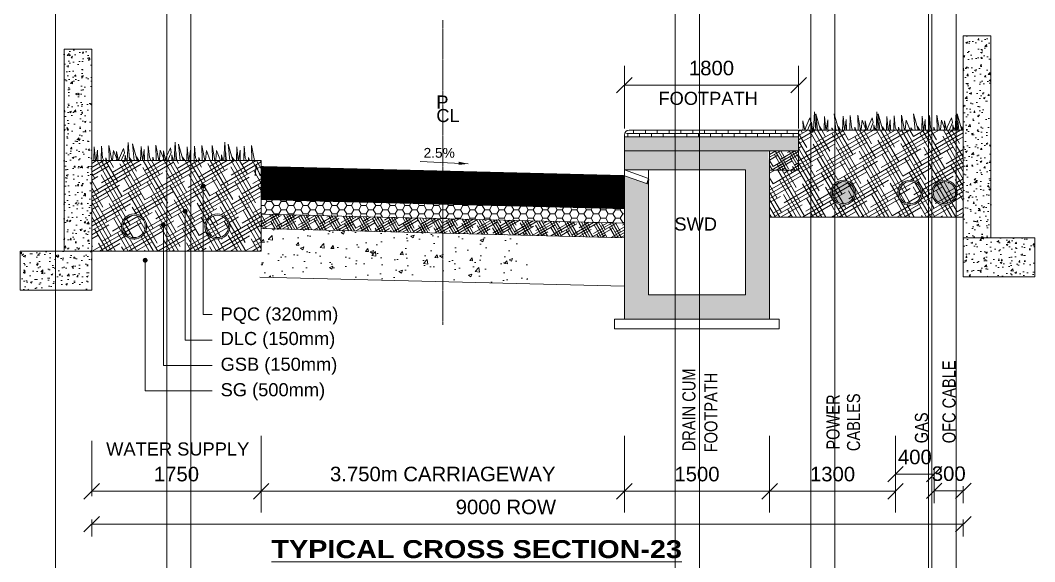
# Model space of a CAD drawing. Header units: inches. Extents: x 1863003 to 1881330, y 133141 to 515800.
# Drawn here: x 1868880 to 1879355, y 183053 to 188642 of the extents above; entities that cross this region are included whole.
import ezdxf

# ---------------------------------------------------------------- set-up
doc = ezdxf.new("R2010")
doc.units = ezdxf.units.IN
doc.header["$MEASUREMENT"] = 0
doc.linetypes.add('CENTERX2', pattern=[4, 2.5, -0.5, 0.5, -0.5])
doc.layers.get('0').update_dxf_attribs({"color": 4, "linetype": 'ELEC_LINE', "lineweight": 13})
doc.layers.get('Defpoints').update_dxf_attribs({"lineweight": 13})
for name, color, linetype, lineweight in [('DIM', 7, 'Continuous', 13), ('DIMEN', 7, 'Continuous', 13), ('HATCH', 252, 'Continuous', 13)]:
    doc.layers.add(name, color=color, linetype=linetype, lineweight=lineweight)
doc.styles.add('AB', font='ariblk.ttf')
doc.styles.add('ARIAL', font='arial.ttf')
doc.styles.get("Standard").update_dxf_attribs({"font": 'romans.shx'})
doc.linetypes.add('ELEC_LINE', pattern='A,12.7,-5.08,["EL",Standard,S=2.54,R=0,X=-2.54,Y=-1.27],-5.08', length=22.86)
doc.dimstyles.get("Standard").update_dxf_attribs({"dimtxt": 180, "dimasz": 160, "dimexe": 50, "dimexo": 50, "dimgap": 100, "dimtad": 1, "dimdec": 0, "dimzin": 0, "dimdsep": 46, "dimtxsty": 'ARIAL', "dimcen": 0.09, "dimclrd": 256, "dimclre": 256, "dimclrt": 256, "dimadec": 0, "dimazin": 0, "dimtm": 1e-09, "dimtfac": 1, "dimtdec": 0, "dimtofl": 0, "dimtmove": 0, "dimatfit": 3, "dimfxl": 0, "dimtolj": 1, "dimtzin": 0, "dimlwd": 9, "dimlwe": -1, "dimarcsym": 0})

# ---------------------------------------------------------------- blocks, each defined once
blk = doc.blocks.new('_Oblique')
at = {"color": 0, "linetype": 'ByBlock', "lineweight": -2}
blk.add_line((-0.5, -0.5), (0.5, 0.5), dxfattribs=at)
blk = doc.blocks.new('*D290')
at = {"layer": 'Defpoints', "color": 0, "ltscale": 0.02}
for p in [(1878317.303417261, 183784.5635239648), (1878317.303417261, 183607.9264161885), (1878617.303417261, 183607.9264161885)]:
    blk.add_point(p, dxfattribs=at)
at = {"layer": 'DIMEN', "ltscale": 0.02}
for p, q in [((1878317.303417261, 183657.9264161885), (1878317.303417261, 183834.5635239648)), ((1878617.303417261, 183657.9264161885), (1878617.303417261, 183834.5635239648))]:
    blk.add_line(p, q, dxfattribs=at)
at = {"layer": 'DIMEN', "lineweight": 9, "ltscale": 0.02}
blk.add_line((1878617.303417261, 183784.5635239648), (1878317.303417261, 183784.5635239648), dxfattribs=at)
at = {"layer": 'DIMEN', "lineweight": 9, "ltscale": 0.02, "xscale": 160, "yscale": 160, "zscale": 160, "rotation": 180}
blk.add_blockref('_Oblique', (1878317.303417261, 183784.5635239648), dxfattribs=at)
at = {"layer": 'DIMEN', "lineweight": 9, "ltscale": 0.02, "xscale": 160, "yscale": 160, "zscale": 160}
blk.add_blockref('_Oblique', (1878617.303417261, 183784.5635239648), dxfattribs=at)
at = {"layer": 'DIMEN', "ltscale": 0.02, "insert": (1878467.303417261, 183961.2006317411), "char_height": 150, "attachment_point": 5, "style": 'ARIAL'}
blk.add_mtext('\\A1;300', dxfattribs=at)
blk = doc.blocks.new('*D291')
at = {"layer": 'Defpoints', "color": 0, "ltscale": 0.02}
for p in [(1875117.303417261, 183780.2607741414), (1875117.303417261, 183780.2607741414), (1876617.303417261, 183780.2607741414)]:
    blk.add_point(p, dxfattribs=at)
at = {"layer": 'DIMEN', "lineweight": 9, "ltscale": 0.02}
blk.add_line((1876617.303417261, 183780.2607741414), (1875117.303417261, 183780.2607741414), dxfattribs=at)
at = {"layer": 'DIMEN', "lineweight": 9, "ltscale": 0.02, "xscale": 160, "yscale": 160, "zscale": 160, "rotation": 180}
blk.add_blockref('_Oblique', (1875117.303417261, 183780.2607741414), dxfattribs=at)
at = {"layer": 'DIMEN', "lineweight": 9, "ltscale": 0.02, "xscale": 160, "yscale": 160, "zscale": 160}
blk.add_blockref('_Oblique', (1876617.303417261, 183780.2607741414), dxfattribs=at)
at = {"layer": 'DIMEN', "ltscale": 0.02, "insert": (1875867.303417261, 183956.8467222997), "char_height": 150, "attachment_point": 5, "style": 'ARIAL'}
blk.add_mtext('\\A1;1500', dxfattribs=at)
blk = doc.blocks.new('*D292')
at = {"layer": 'Defpoints', "color": 0, "ltscale": 0.02}
for p in [(1871367.303417261, 183780.2607741414), (1871367.303417261, 183780.2607741414), (1875117.303417261, 183780.2607741414)]:
    blk.add_point(p, dxfattribs=at)
at = {"layer": 'DIMEN', "lineweight": 9, "ltscale": 0.02}
blk.add_line((1875117.303417261, 183780.2607741414), (1871367.303417261, 183780.2607741414), dxfattribs=at)
at = {"layer": 'DIMEN', "lineweight": 9, "ltscale": 0.02, "xscale": 160, "yscale": 160, "zscale": 160, "rotation": 180}
blk.add_blockref('_Oblique', (1871367.303417261, 183780.2607741414), dxfattribs=at)
at = {"layer": 'DIMEN', "lineweight": 9, "ltscale": 0.02, "xscale": 160, "yscale": 160, "zscale": 160}
blk.add_blockref('_Oblique', (1875117.303417261, 183780.2607741414), dxfattribs=at)
at = {"layer": 'DIMEN', "ltscale": 0.02, "insert": (1873242.303417261, 183957.8699146598), "char_height": 150, "attachment_point": 5, "style": 'ARIAL'}
blk.add_mtext('\\A1;3.750m CARRIAGEWAY', dxfattribs=at)
blk = doc.blocks.new('*D293')
at = {"layer": 'Defpoints', "color": 0, "ltscale": 0.02}
for p in [(1878617.303417261, 183439.9811835302), (1869617.303417261, 183262.3720430118), (1878617.303417261, 183262.3720430118)]:
    blk.add_point(p, dxfattribs=at)
at = {"layer": 'DIMEN', "ltscale": 0.02}
for p, q in [((1869617.303417261, 183312.3720430118), (1869617.303417261, 183489.9811835302)), ((1878617.303417261, 183312.3720430118), (1878617.303417261, 183489.9811835302))]:
    blk.add_line(p, q, dxfattribs=at)
at = {"layer": 'DIMEN', "lineweight": 9, "ltscale": 0.02}
blk.add_line((1869617.303417261, 183439.9811835302), (1878617.303417261, 183439.9811835302), dxfattribs=at)
at = {"layer": 'DIMEN', "lineweight": 9, "ltscale": 0.02, "xscale": 160, "yscale": 160, "zscale": 160, "rotation": 180}
blk.add_blockref('_Oblique', (1869617.303417261, 183439.9811835302), dxfattribs=at)
at = {"layer": 'DIMEN', "lineweight": 9, "ltscale": 0.02, "xscale": 160, "yscale": 160, "zscale": 160}
blk.add_blockref('_Oblique', (1878617.303417261, 183439.9811835302), dxfattribs=at)
at = {"layer": 'DIMEN', "ltscale": 0.02, "insert": (1873894.059042824, 183617.5903240487), "char_height": 150, "attachment_point": 5, "style": 'ARIAL'}
blk.add_mtext('\\A1;9000 ROW', dxfattribs=at)
blk = doc.blocks.new('*D294')
at = {"layer": 'Defpoints', "color": 0, "ltscale": 0.02}
for p in [(1877917.303417261, 183956.8467222996), (1877917.303417261, 183780.2607741414), (1878317.303417261, 183780.2607741414)]:
    blk.add_point(p, dxfattribs=at)
at = {"layer": 'DIMEN', "ltscale": 0.02}
for p, q in [((1877917.303417261, 183830.2607741414), (1877917.303417261, 184006.8467222996)), ((1878317.303417261, 183830.2607741414), (1878317.303417261, 184006.8467222996))]:
    blk.add_line(p, q, dxfattribs=at)
at = {"layer": 'DIMEN', "lineweight": 9, "ltscale": 0.02}
blk.add_line((1878317.303417261, 183956.8467222996), (1877917.303417261, 183956.8467222996), dxfattribs=at)
at = {"layer": 'DIMEN', "lineweight": 9, "ltscale": 0.02, "xscale": 160, "yscale": 160, "zscale": 160, "rotation": 180}
blk.add_blockref('_Oblique', (1877917.303417261, 183956.8467222996), dxfattribs=at)
at = {"layer": 'DIMEN', "lineweight": 9, "ltscale": 0.02, "xscale": 160, "yscale": 160, "zscale": 160}
blk.add_blockref('_Oblique', (1878317.303417261, 183956.8467222996), dxfattribs=at)
at = {"layer": 'DIMEN', "ltscale": 0.02, "insert": (1878117.303417261, 184133.4326704579), "char_height": 150, "attachment_point": 5, "style": 'ARIAL'}
blk.add_mtext('\\A1;400', dxfattribs=at)
blk = doc.blocks.new('*D295')
at = {"layer": 'Defpoints', "color": 0, "ltscale": 0.02}
for p in [(1876617.303417261, 183780.2607741414), (1876617.303417261, 183780.2607741414), (1877917.303417261, 183780.2607741414)]:
    blk.add_point(p, dxfattribs=at)
at = {"layer": 'DIMEN', "lineweight": 9, "ltscale": 0.02}
blk.add_line((1877917.303417261, 183780.2607741414), (1876617.303417261, 183780.2607741414), dxfattribs=at)
at = {"layer": 'DIMEN', "lineweight": 9, "ltscale": 0.02, "xscale": 160, "yscale": 160, "zscale": 160, "rotation": 180}
blk.add_blockref('_Oblique', (1876617.303417261, 183780.2607741414), dxfattribs=at)
at = {"layer": 'DIMEN', "lineweight": 9, "ltscale": 0.02, "xscale": 160, "yscale": 160, "zscale": 160}
blk.add_blockref('_Oblique', (1877917.303417261, 183780.2607741414), dxfattribs=at)
at = {"layer": 'DIMEN', "ltscale": 0.02, "insert": (1877267.303417261, 183956.8978819177), "char_height": 150, "attachment_point": 5, "style": 'ARIAL'}
blk.add_mtext('\\A1;1300', dxfattribs=at)
blk = doc.blocks.new('*D296')
at = {"layer": 'Defpoints', "color": 0, "ltscale": 0.02}
for p in [(1869617.303417261, 184352.4182867371), (1871367.303417261, 184352.4182867371), (1871367.303417261, 183780.2607741414)]:
    blk.add_point(p, dxfattribs=at)
at = {"layer": 'DIMEN', "ltscale": 0.02}
for p, q in [((1869617.303417261, 184302.4182867371), (1869617.303417261, 183730.2607741414)), ((1871367.303417261, 184302.4182867371), (1871367.303417261, 183730.2607741414))]:
    blk.add_line(p, q, dxfattribs=at)
at = {"layer": 'DIMEN', "lineweight": 9, "ltscale": 0.02}
blk.add_line((1869617.303417261, 183780.2607741414), (1871367.303417261, 183780.2607741414), dxfattribs=at)
at = {"layer": 'DIMEN', "lineweight": 9, "ltscale": 0.02, "xscale": 160, "yscale": 160, "zscale": 160, "rotation": 180}
blk.add_blockref('_Oblique', (1869617.303417261, 183780.2607741414), dxfattribs=at)
at = {"layer": 'DIMEN', "lineweight": 9, "ltscale": 0.02, "xscale": 160, "yscale": 160, "zscale": 160}
blk.add_blockref('_Oblique', (1871367.303417261, 183780.2607741414), dxfattribs=at)
at = {"layer": 'DIMEN', "ltscale": 0.02, "insert": (1870492.303417261, 183956.8467222997), "char_height": 150, "attachment_point": 5, "style": 'ARIAL'}
blk.add_mtext('\\A1;1750', dxfattribs=at)
blk = doc.blocks.new('*D337')
at = {"layer": 'Defpoints', "color": 0, "ltscale": 0.02}
for p in [(1875117.30341726, 187971.6776770818), (1875117.30341726, 187871.0280609211), (1876917.303417261, 187871.0280609211)]:
    blk.add_point(p, dxfattribs=at)
at = {"layer": 'DIMEN', "ltscale": 0.02}
for p, q in [((1875117.30341726, 187921.0280609211), (1875117.30341726, 188021.6776770818)), ((1876917.303417261, 187921.0280609211), (1876917.303417261, 188021.6776770818))]:
    blk.add_line(p, q, dxfattribs=at)
at = {"layer": 'DIMEN', "lineweight": 9, "ltscale": 0.02}
blk.add_line((1876917.303417261, 187971.6776770818), (1875117.30341726, 187971.6776770818), dxfattribs=at)
at = {"layer": 'DIMEN', "lineweight": 9, "ltscale": 0.02, "xscale": 160, "yscale": 160, "zscale": 160, "rotation": 180}
blk.add_blockref('_Oblique', (1875117.30341726, 187971.6776770818), dxfattribs=at)
at = {"layer": 'DIMEN', "lineweight": 9, "ltscale": 0.02, "xscale": 160, "yscale": 160, "zscale": 160}
blk.add_blockref('_Oblique', (1876917.303417261, 187971.6776770818), dxfattribs=at)
at = {"layer": 'DIMEN', "ltscale": 0.02, "insert": (1876017.30341726, 188148.2636252401), "char_height": 150, "attachment_point": 5, "style": 'ARIAL'}
blk.add_mtext('\\A1;1800', dxfattribs=at)

msp = doc.modelspace()

# ---------------------------------------------------------------- hatches: boundary and pattern name
at = {"layer": 'DIM', "linetype": 'Continuous'}
h = msp.add_hatch(dxfattribs=at)
h.set_pattern_fill('AR-CONC')
h.set_pattern_definition([(49.99999999999999, (-875.0000000004657, -325133.4815905857), (182.184668996004, -15.93908553890309), [19.05, -209.55]), (355, (-875.0000000004657, -325133.4815905857), (-35.24342142496934, 191.0568452390351), [15.24, -167.64058417]), (100.4514447, (-859.8179930003826, -325134.8098440856), (146.9412470903533, 175.1177519121951), [16.19000879999999, -178.0902445999999]), (46.18420000000001, (-875.0000000004657, -325082.6815905856), (271.0790408921299, -42.04232793272715), [28.575, -314.325]), (96.63555760999992, (-852.4101000004448, -325086.1850905856), (237.404134051503, 247.4261245977215), [24.28502314, -267.13560816]), (351.1841511700001, (-875.0000000004657, -325082.6815905856), (237.404134064977, 247.4261245855326), [22.85996707, -251.45973192]), (21, (-849.6000000005588, -325095.3815905857), (151.6143912691325, -102.2651981870876), [19.05, -209.55]), (326.0000000000001, (-849.6000000005588, -325095.3815905857), (61.80202834764707, 184.1879661223193), [15.24, -167.64]), (71.45144499999999, (-836.9654674003832, -325103.9036904856), (213.4164192787161, 81.92276888590524), [16.1900088, -178.0899376]), (37.50000000000001, (-875.0000000004657, -325133.4815905857), (3.088603250591817, 84.55503887315311), [0, -165.608, 0, -170.18, 0, -168.275]), (7.499999999999999, (-875.0000000004657, -325133.4815905857), (66.81966251030575, 100.1805748181195), [0, -97.02799999999999, 0, -161.798, 0, -64.135]), (327.5, (-931.6420000004582, -325133.4815905857), (135.5905951668714, -5.728743992673444), [0, -63.5, 0, -198.12, 0, -262.89]), (317.5, (-957.0420000003651, -325133.4815905857), (148.129181386018, 25.42649103333303), [0, -82.55, 0, -131.572, 0, -186.69])])
h.paths.add_polyline_path([(1878901.772564989, 188480.6619092058), (1878617.30341726, 188480.6619092058), (1878617.30341726, 187351.9289920495), (1878623.777303586, 187422.2393046199), (1878617.30341726, 187200.1795528512), (1878617.30341726, 186396.6739028415), (1878901.772564989, 186396.6739028415)])
h.paths.add_polyline_path([(1879354.828695667, 186396.6739028415), (1878617.30341726, 186396.6739028415), (1878617.30341726, 185994.2517071606), (1879354.828695667, 185994.2517071606)])
h = msp.add_hatch(dxfattribs=at)
h.set_pattern_fill('AR-CONC')
h.set_pattern_definition([(49.99999999999999, (6425, -325270.822642158), (182.184668996004, -15.93908553890309), [19.05, -209.55]), (355, (6425, -325270.822642158), (-35.24342142496934, 191.0568452390351), [15.24, -167.64058417]), (100.4514447, (6440.182007000083, -325272.1508956579), (146.9412470903533, 175.1177519121951), [16.19000879999999, -178.0902445999999]), (46.18420000000001, (6425, -325220.022642158), (271.0790408921299, -42.04232793272715), [28.575, -314.325]), (96.63555760999992, (6447.589900000021, -325223.526142158), (237.404134051503, 247.4261245977215), [24.28502314, -267.13560816]), (351.1841511700001, (6425, -325220.022642158), (237.404134064977, 247.4261245855326), [22.85996707, -251.45973192]), (21, (6450.399999999907, -325232.722642158), (151.6143912691325, -102.2651981870876), [19.05, -209.55]), (326.0000000000001, (6450.399999999907, -325232.722642158), (61.80202834764707, 184.1879661223193), [15.24, -167.64]), (71.45144499999999, (6463.034532600082, -325241.244742058), (213.4164192787161, 81.92276888590524), [16.1900088, -178.0899376]), (37.50000000000001, (6425, -325270.822642158), (3.088603250591817, 84.55503887315311), [0, -165.608, 0, -170.18, 0, -168.275]), (7.499999999999999, (6425, -325270.822642158), (66.81966251030575, 100.1805748181195), [0, -97.02799999999999, 0, -161.798, 0, -64.135]), (327.5, (6368.358000000007, -325270.822642158), (135.5905951668714, -5.728743992673444), [0, -63.5, 0, -198.12, 0, -262.89]), (317.5, (6342.958000000101, -325270.822642158), (148.129181386018, 25.42649103333303), [0, -82.55, 0, -131.572, 0, -186.69])])
h.paths.add_polyline_path([(1869617.303417261, 186259.3328512692), (1868879.778138853, 186259.3328512692), (1868879.778138853, 185856.9106555883), (1869617.303417261, 185856.9106555883)])
h.paths.add_polyline_path([(1869617.303417261, 188343.3208576335), (1869332.834269532, 188343.3208576335), (1869332.834269532, 186259.3328512692), (1869617.303417261, 186259.3328512692)])
h = msp.add_hatch(dxfattribs=at)
h.set_pattern_fill('AR-BRSTD', scale=0.6)
h.set_pattern_definition([(0, (1424.99999999837, -324815.91232186), (0, 40.64508), []), (90, (1424.99999999837, -324815.91232186), (-60.95999999999999, 40.64508), [40.64508, -40.64508])])
h.paths.add_polyline_path([(1875167.30341726, 187508.0574590973), (1875117.30341726, 187445.7252255017), (1876917.303417261, 187445.7252255017), (1876917.303417261, 187505.7252255017)])
at = {"layer": 'DIM', "linetype": 'Continuous', "ltscale": 0.02}
h = msp.add_hatch(dxfattribs=at)
h.set_pattern_fill('HOUND', color=31, scale=600, angle=30, style=0)
h.set_pattern_definition([(29.99999999999999, (-2.328306436538696e-10, -13186.76590579614), (111.1538105676658, 107.4759526419164), [600, -300]), (120, (-2.328306436538696e-10, -13186.76590579614), (42.52404735808353, -148.6538105676658), [599.9999999999997, -299.9999999999998])])
h.paths.add_polyline_path([(1878617.30341726, 187508.0574590973), (1878442.999506459, 187508.0574590973), (1878442.782690671, 187507.269992941), (1878442.614139416, 187508.0574590973), (1877626.198251319, 187508.0574590973), (1877625.981435531, 187507.269992941), (1877625.812884276, 187508.0574590973), (1876981.46455142, 187508.0574590973), (1876981.247735632, 187507.269992941), (1876981.079184377, 187508.0574590973), (1876917.303417261, 187508.0574590973), (1876917.303417261, 187302.5525815886), (1876917.303417261, 187103.534013713, -0.4142135623730951), (1876907.303417261, 187093.534013713), (1876617.30341726, 187093.534013713), (1876617.30341726, 186608.9649233899), (1878617.30341726, 186608.9649233899)])
h.paths.add_polyline_path([(1877507.290486636, 186863.3606397843, -1), (1877248.849693146, 186863.3606397843, -1)], flags=16)
h.paths.add_polyline_path([(1878199.481868698, 186863.3606397843, -1), (1877941.041075208, 186863.3606397843, -1)], flags=16)
h.paths.add_polyline_path([(1877493.286422719, 186863.3606397843, -1), (1877262.853757063, 186863.3606397843, -1)], flags=0)
h.paths.add_polyline_path([(1878185.47780478, 186863.3606397843, -1), (1877955.045139125, 186863.3606397843, -1)], flags=0)
h.paths.add_polyline_path([(1878552.394715569, 186863.3606397843, -1), (1878293.95392208, 186863.3606397843, -1)], flags=16)
h.paths.add_polyline_path([(1878538.390651652, 186863.3606397843, -1), (1878307.957985997, 186863.3606397843, -1)], flags=0)
at = {"layer": 'DIM', "linetype": 'Continuous'}
h = msp.add_hatch(dxfattribs=at)
h.set_pattern_fill('AR-SAND', scale=10)
h.set_pattern_definition([(37.50000000000001, (-2.328306436538696e-10, -13186.76590579614), (-0.6299335810960816, 19.26823769013158), [0, -15.2, 0, -17, 0, -16.25]), (7.499999999999999, (-2.328306436538696e-10, -13186.76590579614), (17.69776705267727, 28.2214606522974), [0, -8.2, 0, -13.7, 0, -5.25]), (327.5, (-12.30000000023283, -13186.76590579614), (31.14141861751495, 0.05659053536964942), [0, -5, 0, -18, 0, -23.5]), (317.5, (-12.30000000023283, -13186.76590579614), (30.06126604572294, 8.776755649342494), [0, -2.5, 0, -11.8, 0, -13.5])])
h.paths.add_polyline_path([(1876917.303417261, 187440.8050053879), (1875117.30341726, 187440.8050053879), (1875117.30341726, 187365.6157407482), (1875117.30341726, 187295.7664385489), (1876917.303417261, 187295.7664385489), (1876917.303417261, 187302.5525815886)])
h = msp.add_hatch(dxfattribs=at)
h.set_pattern_fill('AR-CONC', scale=10)
h.set_pattern_definition([(49.99999999999999, (-2.328306436538696e-10, -13399.05692634455), (71.72601826007535, -6.275213498259511), [7.5, -82.5]), (355, (-2.328306436538696e-10, -13399.05692634455), (-13.8751333613, 75.21921337000119), [6, -66]), (100.45144446, (5.977168099767169, -13399.57986074455), (57.8508846727112, 68.94399909686294), [6.374019199999998, -70.11421119999997]), (46.18420000000001, (-2.328306436538696e-10, -13379.05692634455), (106.7241330671572, -16.55192807930765), [11.25, -123.75]), (96.63563549, (8.893674499767169, -13380.43625704455), (93.46619456742283, 97.41186007745505), [9.5610342, -105.171376]), (351.1841639899999, (-2.328306436538696e-10, -13379.05692634455), (93.46619450547732, 97.41186002699902), [9, -99.0000001]), (21, (9.99999999976717, -13384.05692634455), (59.69070521184616, -40.26188906653388), [7.5, -82.5]), (326.0000000000001, (9.99999999976717, -13384.05692634455), (24.33153319215817, 72.5150045046853), [6, -66]), (71.45144474, (14.97422539976717, -13387.41208374455), (84.02223767299711, 32.25311528063538), [6.374019000000001, -70.1142112]), (37.50000000000001, (-2.328306436538696e-10, -13399.05692634455), (1.215985531729067, 33.28938538313115), [0, -65.19999999999999, 0, -67, 0, -66.25]), (7.499999999999999, (-2.328306436538696e-10, -13399.05692634455), (26.30695374421486, 39.44117118823603), [0, -38.2, 0, -63.7, 0, -25.25]), (327.5, (-22.30000000023283, -13399.05692634455), (53.3822436172409, -2.255487173437976), [0, -25, 0, -78, 0, -103.5]), (317.5, (-32.30000000023283, -13399.05692634455), (58.31861693423862, 10.01049823323177), [0, -32.5, 0, -51.8, 0, -73.5])])
edge = h.paths.add_edge_path()
edge.add_arc((1876784.649685939, 187251.6151864975), 182.7594924260548, 166.020118888344, 203.6998144573982, ccw=False)
edge.add_line((1876607.30341726, 187295.7664385489), (1875117.30341726, 187295.7664385489))
edge.add_line((1875117.30341726, 187295.7664385489), (1875117.30341726, 187098.2300001004))
edge.add_line((1875117.30341726, 187098.2300001004), (1876367.30341726, 187098.2300001003))
edge.add_line((1876367.30341726, 187098.2300001003), (1876367.30341726, 185808.6179043935))
edge.add_line((1876367.30341726, 185808.6179043935), (1875367.30341726, 185808.6179043935))
edge.add_line((1875367.30341726, 185808.6179043935), (1875367.30341726, 186949.9199820451))
edge.add_line((1875367.30341726, 186949.9199820451), (1875117.30341726, 187038.155956776))
edge.add_line((1875117.30341726, 187038.155956776), (1875117.30341726, 185558.6179043935))
edge.add_line((1875117.30341726, 185558.6179043935), (1876617.30341726, 185558.6179043935))
edge.add_line((1876617.30341726, 185558.6179043935), (1876617.30341726, 187178.155956776))
at = {"layer": 'DIM', "linetype": 'Continuous', "ltscale": 0.02}
h = msp.add_hatch(dxfattribs=at)
h.set_pattern_fill('HOUND', color=130, scale=400, angle=30, style=0)
h.set_pattern_definition([(29.99999999999999, (1424.99999999837, -324876.695447546), (74.10254037844388, 71.65063509461096), [400, -200]), (120, (1424.99999999837, -324876.695447546), (28.34936490538902, -99.10254037844388), [399.9999999999991, -199.9999999999995])])
h.paths.add_polyline_path([(1876617.30341726, 187294.9420998157), (1876617.30341726, 187094.9420998158), (1876917.303417261, 187094.9420998157), (1876917.303417261, 187294.9420998157)])
h = msp.add_hatch(dxfattribs=at)
h.set_pattern_fill('HOUND', color=31, scale=600, angle=30, style=0)
h.set_pattern_definition([(29.99999999999999, (3874.999999999767, -9100.73054216773), (111.1538105676658, 107.4759526419164), [600, -300]), (120, (3874.999999999767, -9100.73054216773), (42.52404735808353, -148.6538105676658), [599.9999999999994, -299.9999999999997])])
h.paths.add_polyline_path([(1869894.4426022, 187193.2044234308), (1869893.882426433, 187191.1698877437), (1869893.44694925, 187193.2044234308), (1869617.303417261, 187193.2044234308), (1869617.303417261, 186259.3328512692), (1871367.303417261, 186259.3328512692), (1871367.303417261, 187193.2044234308)])
h.paths.add_polyline_path([(1871044.311661246, 186513.7285676636, -1), (1870785.870867756, 186513.7285676636, -1)], flags=16)
h.paths.add_polyline_path([(1871030.307597328, 186513.7285676636, -1), (1870799.874931673, 186513.7285676636, -1)], flags=0)
h.paths.add_polyline_path([(1870184.058752694, 186513.7285676636, -1), (1869925.617959205, 186513.7285676636, -1)], flags=16)
h.paths.add_polyline_path([(1870170.054688777, 186513.7285676636, -1), (1869939.622023122, 186513.7285676636, -1)], flags=0)
h = msp.add_hatch(dxfattribs=at)
h.set_pattern_fill('ANSI31')
h.set_pattern_definition([(45, (-2.328306436538696e-10, -13186.76590579614), (-0.08838834764831845, 0.08838834764831845), [])])
h.paths.add_polyline_path([(1877493.286422719, 186863.3606397843, 1), (1877262.853757063, 186863.3606397843, 1)])
h.paths.add_polyline_path([(1878307.957985997, 186863.3606397843, 1), (1878538.390651652, 186863.3606397843, 1)])
h = msp.add_hatch(dxfattribs=at)
h.set_pattern_fill('HONEY', color=31, scale=400, style=0)
h.set_pattern_definition([(0, (-1025.000000000233, -325134.8397029865), (75, 43.30127018922193), [50, -100]), (120, (-1025.000000000233, -325134.8397029865), (-74.99999999999997, 43.30127018922194), [49.99999999999998, -99.99999999999996]), (59.99999999999999, (-1025.000000000233, -325134.8397029865), (1.665334536937735e-14, 86.60254037844388), [-100, 50])])
h.paths.add_polyline_path([(1875117.30341726, 186548.0027396095), (1875117.30341726, 186698.0496428238), (1871367.303417261, 186791.8351834036), (1871367.303417261, 186641.7882801893)])
h = msp.add_hatch(dxfattribs=at)
h.set_pattern_fill('HOUND', color=130, scale=400, angle=30, style=0)
h.set_pattern_definition([(29.99999999999999, (-1025.000000000233, -325134.8397029865), (74.10254037844388, 71.65063509461096), [400, -200]), (120, (-1025.000000000233, -325134.8397029865), (28.34936490538902, -99.10254037844388), [399.9999999999998, -199.9999999999999])])
h.paths.add_polyline_path([(1875117.30341726, 186397.9558363952), (1875117.30341726, 186548.0027396095), (1871367.303417261, 186641.7882801893), (1871367.303417261, 186491.741376975)])
h = msp.add_hatch(dxfattribs=at)
h.set_pattern_fill('AR-CONC', scale=50, style=0)
h.set_pattern_definition([(49.99999999999999, (-1025.000000000233, -325134.8397029865), (358.6300913003767, -31.37606749129755), [37.5, -412.5]), (355, (-1025.000000000233, -325134.8397029865), (-69.3756668065, 376.0960668500059), [30, -330]), (100.45144446, (-995.1141595002329, -325137.4543749865), (289.254423363556, 344.7199954843147), [31.87009599999999, -350.5710559999998]), (46.18420000000001, (-1025.000000000233, -325034.8397029865), (533.6206653357862, -82.75964039653827), [56.25, -618.75]), (96.63563549, (-980.5316275002328, -325041.7363564864), (467.3309728371142, 487.0593003872752), [47.805171, -525.8568799999999]), (351.1841639899999, (-1025.000000000233, -325034.8397029865), (467.3309725273866, 487.0593001349951), [45, -495.0000004999999]), (21, (-975.0000000002328, -325059.8397029865), (298.4535260592309, -201.3094453326694), [37.5, -412.5]), (326.0000000000001, (-975.0000000002328, -325059.8397029865), (121.6576659607909, 362.5750225234265), [30, -330]), (71.45144474, (-950.1288730002328, -325076.6154899865), (420.1111883649855, 161.2655764031769), [31.870095, -350.571056]), (37.50000000000001, (-1025.000000000233, -325134.8397029865), (6.079927658645334, 166.4469269156558), [0, -326, 0, -335, 0, -331.25]), (7.499999999999999, (-1025.000000000233, -325134.8397029865), (131.5347687210743, 197.2058559411801), [0, -191, 0, -318.5, 0, -126.25]), (327.5, (-1136.500000000233, -325134.8397029865), (266.9112180862045, -11.27743586718988), [0, -125, 0, -390, 0, -517.5]), (317.5, (-1186.500000000233, -325134.8397029865), (291.5930846711931, 50.05249116615887), [0, -162.5, 0, -259, 0, -367.5])])
h.paths.add_polyline_path([(1874117.30341726, 185922.8089698355), (1874117.303417261, 186422.9653138833), (1871367.303417261, 186491.741376975), (1871367.303417261, 185991.5850329274)])
at = {"layer": 'HATCH', "linetype": 'Continuous', "ltscale": 0.02}
h = msp.add_hatch(dxfattribs=at)
h.set_pattern_fill('ANSI31', color=141, scale=10)
h.set_pattern_definition([(45, (-1025.000000000233, -325134.8397029865), (-0.8838834764831844, 0.8838834764831844), [])])
h.paths.add_polyline_path([(1875117.30341726, 186698.0496428238), (1875117.30341726, 187038.1559567761), (1871367.303417261, 187131.9414973559), (1871367.303417261, 186791.8351834036)])

# ---------------------------------------------------------------- linework, layer by layer
at = {"color": 7, "linetype": 'Continuous', "ltscale": 0.02}
for p, q in [((1876617.30341726, 187295.7664385489), (1875117.30341726, 187295.7664385489)), ((1876617.30341726, 187295.7664385489), (1876617.30341726, 185558.6179043935)), ((1875117.30341726, 185558.6179043935), (1875117.30341726, 187178.155956776)), ((1875117.30341726, 187098.2300001004), (1876367.30341726, 187098.2300001003)), ((1875367.30341726, 185808.6179043935), (1875367.30341726, 187098.2300001003)), ((1876367.30341726, 187098.2300001003), (1876367.30341726, 185808.6179043935)), ((1876367.30341726, 185808.6179043935), (1875367.30341726, 185808.6179043935)), ((1875017.30341726, 185458.6179043935), (1875017.30341726, 185558.6179043935)), ((1875017.30341726, 185558.6179043935), (1876717.30341726, 185558.6179043935)), ((1875017.30341726, 185458.6179043935), (1876717.30341726, 185458.6179043935))]:
    msp.add_line(p, q, dxfattribs=at)
at = {"color": 8, "linetype": 'Continuous', "ltscale": 0.02}
for p in [(1869242.303417261, 502880.9297705453), (1870392.302093171, 502880.9297705453), (1870642.302093171, 502880.9297705453), (1875642.303417261, 502880.9297705453), (1875642.303417261, 502880.9297705453), (1875892.303417261, 502880.9297705453), (1877042.303417261, 502880.9297705453), (1877292.303417261, 500369.9108982697), (1878259.153346671, 500590.1132772009), (1878293.434488517, 500590.1132772009), (1878542.303417261, 500369.9108982697)]:
    msp.add_xline(p, (0, 1), dxfattribs=at)
at = {"color": 66, "linetype": 'Continuous', "lineweight": 9, "ltscale": 0.25, "flags": 128}
for points in [[(1877009.829478682, 187508.0574590973), (1877042.72367666, 187588.4033138368), (1877032.825786748, 187635.2613155276), (1876989.897934773, 187538.6871657347), (1876981.247735632, 187507.269992941), (1876960.534045336, 187604.0437016191), (1876963.605754992, 187536.7119711872), (1876958.901229246, 187508.0574590973)], [(1877093.909067477, 187508.0574590973), (1877081.396626873, 187695.6870503877), (1877071.750561479, 187508.0574590973)], [(1877141.572676037, 187508.0574590973), (1877093.906788204, 187675.8392323848), (1877111.23603343, 187508.0574590973)], [(1877197.480254041, 187508.0574590973), (1877184.334771803, 187649.7177947933), (1877179.474523166, 187508.0574590973)], [(1877219.931036831, 187508.0574590973), (1877216.893897304, 187616.305304647), (1877202.612424916, 187508.0574590973)], [(1877333.368247645, 187508.0574590973), (1877285.348074152, 187677.0863019157), (1877302.806122246, 187508.0574590973)], [(1877389.037262786, 187508.0574590973), (1877375.776057751, 187650.9648643243), (1877370.873023192, 187508.0574590973)], [(1877411.407312151, 187508.0574590973), (1877408.335183251, 187617.5523741779), (1877393.889181131, 187508.0574590973)], [(1877473.923933035, 187508.0574590973), (1877461.602305376, 187538.547431867), (1877449.933122353, 187658.2266063079), (1877446.89309788, 187508.0574590973)], [(1877556.499428986, 187508.0574590973), (1877527.262024213, 187664.0815891933), (1877530.324443926, 187508.0574590973)], [(1877614.900195207, 187508.0574590973), (1877573.838429986, 187612.6910354562), (1877564.311288993, 187515.3134530482), (1877563.888006864, 187508.0574590973)], [(1877654.563178581, 187508.0574590973), (1877687.457376559, 187588.4033138368), (1877677.559486648, 187635.2613155276), (1877634.631634673, 187538.6871657347), (1877625.981435531, 187507.269992941), (1877605.267745235, 187604.0437016191), (1877608.339454892, 187536.7119711872), (1877603.634929145, 187508.0574590973)], [(1877738.642767376, 187508.0574590973), (1877726.130326772, 187695.6870503877), (1877716.484261379, 187508.0574590973)], [(1877786.306375936, 187508.0574590973), (1877738.640488103, 187675.8392323848), (1877755.969733329, 187508.0574590973)], [(1877842.21395394, 187508.0574590973), (1877829.068471703, 187649.7177947933), (1877824.208223065, 187508.0574590973)], [(1877864.66473673, 187508.0574590973), (1877861.627597203, 187616.305304647), (1877847.346124816, 187508.0574590973)], [(1877926.712380436, 187508.0574590973), (1877914.894719328, 187537.3003623361), (1877903.225536305, 187656.9795367769), (1877900.210757509, 187508.0574590973)], [(1878009.558154234, 187508.0574590973), (1877980.554438164, 187662.8345196623), (1877983.592380572, 187508.0574590973)], [(1878067.703216766, 187508.0574590973), (1878027.130843938, 187611.4439659253), (1878017.603702944, 187514.0663835172), (1878017.253169256, 187508.0574590973)], [(1878150.169502785, 187508.0574590973), (1878102.149329291, 187677.0863019157), (1878119.607377386, 187508.0574590973)], [(1878205.838517926, 187508.0574590973), (1878192.577312891, 187650.9648643243), (1878187.674278332, 187508.0574590973)], [(1878228.208567291, 187508.0574590973), (1878225.136438391, 187617.5523741779), (1878210.690436271, 187508.0574590973)], [(1878290.725188175, 187508.0574590973), (1878278.403560516, 187538.547431867), (1878266.734377493, 187658.2266063079), (1878263.694353019, 187508.0574590973)], [(1878373.300684125, 187508.0574590973), (1878344.063279353, 187664.0815891933), (1878347.125699066, 187508.0574590973)], [(1878431.701450346, 187508.0574590973), (1878390.639685126, 187612.6910354562), (1878381.112544133, 187515.3134530482), (1878380.689262004, 187508.0574590973)], [(1878471.364433721, 187508.0574590973), (1878504.258631699, 187588.4033138368), (1878494.360741787, 187635.2613155276), (1878451.432889812, 187538.6871657347), (1878442.782690671, 187507.269992941), (1878422.069000375, 187604.0437016191), (1878425.140710031, 187536.7119711872), (1878420.436184285, 187508.0574590973)], [(1878555.444022516, 187508.0574590973), (1878542.931581912, 187695.6870503877), (1878533.285516518, 187508.0574590973)], [(1878603.107631076, 187508.0574590973), (1878555.441743243, 187675.8392323848), (1878572.770988469, 187508.0574590973)], [(1877045.855716764, 187482.7624522272), (1877048.920076616, 187591.980467737), (1877063.32954652, 187482.7624522272)], [(1877061.874532989, 187508.0574590973), (1877049.355351331, 187564.7083532193), (1877047.746376746, 187508.0574590973)], [(1877082.46204563, 187508.0574590973), (1877067.214546446, 187529.5932892201), (1877070.410749538, 187508.0574590973)], [(1877091.591858456, 187542.8050351558), (1877093.102111507, 187585.5863534652), (1877095.225727341, 187508.0574590973)], [(1877158.291819359, 187508.0574590973), (1877137.217184791, 187542.8680064953), (1877144.547729949, 187508.0574590973)], [(1877274.786264417, 187508.0574590973), (1877258.655832393, 187530.8403587511), (1877262.037117159, 187508.0574590973)], [(1877350.488092993, 187508.0574590973), (1877328.658470738, 187544.1150760262), (1877336.251628817, 187508.0574590973)], [(1877507.120581787, 187508.0574590973), (1877496.485999784, 187539.3631160351), (1877496.633886549, 187508.0574590973)], [(1877706.608232888, 187508.0574590973), (1877694.08905123, 187564.7083532193), (1877692.480076646, 187508.0574590973)], [(1877727.195745529, 187508.0574590973), (1877711.948246345, 187529.5932892201), (1877715.144449437, 187508.0574590973)], [(1877736.325558355, 187542.8050351558), (1877737.835811407, 187585.5863534652), (1877739.95942724, 187508.0574590973)], [(1877803.025519258, 187508.0574590973), (1877781.95088469, 187542.8680064953), (1877789.281429848, 187508.0574590973)], [(1877959.989364213, 187508.0574590973), (1877949.778413735, 187538.1160465042), (1877949.92040939, 187508.0574590973)], [(1878091.587519557, 187508.0574590973), (1878075.457087533, 187530.8403587511), (1878078.838372299, 187508.0574590973)], [(1878167.289348132, 187508.0574590973), (1878145.459725878, 187544.1150760262), (1878153.052883956, 187508.0574590973)], [(1878323.921836926, 187508.0574590973), (1878313.287254923, 187539.3631160351), (1878313.435141688, 187508.0574590973)], [(1878523.409488028, 187508.0574590973), (1878510.89030637, 187564.7083532193), (1878509.281331785, 187508.0574590973)], [(1878543.997000668, 187508.0574590973), (1878528.749501484, 187529.5932892201), (1878531.945704577, 187508.0574590973)], [(1878553.126813495, 187542.8050351558), (1878554.637066546, 187585.5863534652), (1878556.76068238, 187508.0574590973)], [(1878619.826774398, 187508.0574590973), (1878598.75213983, 187542.8680064953), (1878606.082684988, 187508.0574590973)], [(1869656.82253089, 187193.2044234308), (1869643.677048653, 187334.8647591269), (1869638.816800016, 187193.2044234308)], [(1869679.273313681, 187193.2044234308), (1869676.236174153, 187301.4522689806), (1869661.954701766, 187193.2044234308)], [(1869741.320957386, 187193.2044234308), (1869729.503296279, 187222.4473266696), (1869717.834113255, 187342.1265011104), (1869714.819334459, 187193.2044234308)], [(1869824.166731184, 187193.2044234308), (1869795.163015115, 187347.9814839959), (1869798.200957522, 187193.2044234308)], [(1869882.311793716, 187193.2044234308), (1869841.739420888, 187296.5909302589), (1869832.212279895, 187199.2133478508), (1869831.861746207, 187193.2044234308)], [(1869922.974729141, 187193.204423431), (1869955.358367461, 187272.3032086394), (1869945.46047755, 187319.1612103301), (1869902.532625575, 187222.5870605374), (1869893.882426433, 187191.1698877437), (1869873.168736137, 187287.9435964217), (1869876.240445794, 187220.6118659898), (1869871.740665139, 187193.2044234308)], [(1870006.460595045, 187193.2044234308), (1869994.031317674, 187379.5869451904), (1869984.449364312, 187193.2044234308)], [(1870086.204899132, 187193.2044234308), (1870037.05529152, 187366.2088233607), (1870054.923952774, 187193.2044234308)], [(1870141.113395102, 187193.2044234308), (1870127.483275119, 187340.0873857692), (1870122.443842493, 187193.2044234308)], [(1870163.226072816, 187193.2044234308), (1870160.042400619, 187306.6748956229), (1870145.071890979, 187193.2044234308)], [(1870227.237755133, 187193.2044234308), (1870213.309522745, 187227.669953312), (1870201.640339722, 187347.3491277528), (1870198.519834063, 187193.2044234308)], [(1870308.951627097, 187193.2044234308), (1870278.969241581, 187353.2041106382), (1870282.109692971, 187193.2044234308)], [(1870368.167556062, 187193.2044234308), (1870325.545647354, 187301.8135569012), (1870316.018506361, 187204.4359744931), (1870315.363308069, 187193.2044234308)], [(1870404.64277293, 187193.2044234308), (1870439.164593927, 187277.5258352818), (1870429.266704016, 187324.3838369725), (1870386.338852041, 187227.8096871797), (1870377.6886529, 187196.392514386), (1870356.974962603, 187293.166223064), (1870360.04667226, 187225.8344926321), (1870354.689435669, 187193.2044234308)], [(1870490.615102426, 187193.2044234308), (1870477.83754414, 187384.8095718327), (1870467.98709476, 187193.2044234308)], [(1870560.64115664, 187193.2044234308), (1870512.699648806, 187361.9563666783), (1870530.129097486, 187193.2044234308)], [(1870616.363142327, 187193.2044234308), (1870603.127632405, 187335.8349290869), (1870598.234098041, 187193.2044234308)], [(1870638.751117758, 187193.2044234308), (1870635.686757905, 187302.4224389406), (1870621.277288001, 187193.2044234308)], [(1870701.163606854, 187193.2044234308), (1870688.953880031, 187223.4174966296), (1870677.284697008, 187343.0966710705), (1870674.250278089, 187193.2044234308)], [(1870783.799115353, 187193.2044234308), (1870754.613598867, 187348.9516539559), (1870757.670583635, 187193.2044234308)], [(1870842.143105075, 187193.2044234308), (1870801.19000464, 187297.5611002189), (1870791.662863647, 187200.1835178108), (1870791.255734597, 187193.2044234308)], [(1870889.80619794, 187193.2044234308), (1870860.620681454, 187348.9516539559), (1870863.677666222, 187193.2044234308)], [(1870948.150187662, 187193.2044234308), (1870907.197087228, 187297.5611002189), (1870897.669946234, 187200.1835178108), (1870897.262817184, 187193.2044234308)], [(1871003.625813107, 187193.2044234308), (1870990.848254821, 187384.8095718327), (1870980.997805441, 187193.2044234308)], [(1871073.651867321, 187193.2044234308), (1871025.710359487, 187361.9563666783), (1871043.139808167, 187193.2044234308)], [(1871129.373853008, 187193.2044234308), (1871116.138343086, 187335.8349290869), (1871111.244808722, 187193.2044234308)], [(1871151.761828439, 187193.2044234308), (1871148.697468586, 187302.4224389406), (1871134.287998682, 187193.2044234308)], [(1871214.174317535, 187193.2044234308), (1871201.964590712, 187223.4174966296), (1871190.295407689, 187343.0966710705), (1871187.26098877, 187193.2044234308)], [(1871296.809826034, 187193.2044234308), (1871267.624309548, 187348.9516539559), (1871270.681294315, 187193.2044234308)], [(1869774.597941164, 187193.2044234308), (1869764.386990686, 187223.2630108378), (1869764.528986341, 187193.2044234308)], [(1869974.233636084, 187193.2044234308), (1869961.990042132, 187248.608248022), (1869960.416486286, 187193.2044234308)], [(1870004.226549257, 187226.7049299585), (1870005.736802309, 187269.4862482678), (1870007.826259309, 187193.2044234308)], [(1870029.308200487, 187193.2044234307), (1870010.363049761, 187219.962880196), (1870014.334359981, 187193.2044234308)], [(1870104.60215023, 187193.2044234308), (1870080.365688107, 187233.2375974712), (1870088.796035, 187193.2044234308)], [(1870260.178302299, 187193.2044234308), (1870248.193217152, 187228.4856374801), (1870248.359884302, 187193.2044234308)], [(1870459.194001644, 187193.2044234308), (1870445.796268598, 187253.8308746643), (1870444.074381933, 187193.2044234308)], [(1870501.941792485, 187193.2044234308), (1870486.007407047, 187215.7104235137), (1870489.347596241, 187193.2044234308)], [(1870488.032775723, 187231.9275566008), (1870489.543028775, 187274.7088749101), (1870491.775540216, 187193.2044234308)], [(1870577.672030028, 187193.204423431), (1870556.010045393, 187228.9851407888), (1870563.544892845, 187193.2044234308)], [(1870734.378093212, 187193.2044234308), (1870723.837574438, 187224.2331807977), (1870723.98415314, 187193.2044234308)], [(1870972.204712325, 187193.2044234308), (1870958.806979279, 187253.8308746643), (1870957.085092613, 187193.2044234308)], [(1871014.952503166, 187193.2044234308), (1870999.018117728, 187215.7104235137), (1871002.358306922, 187193.2044234308)], [(1871001.043486404, 187231.9275566008), (1871002.553739456, 187274.7088749101), (1871004.786250897, 187193.2044234308)], [(1871090.682740709, 187193.204423431), (1871069.020756074, 187228.9851407888), (1871076.555603526, 187193.2044234308)], [(1871247.388803893, 187193.2044234308), (1871236.848285119, 187224.2331807977), (1871236.994863821, 187193.2044234308)], [(1871355.153815756, 187038.1559567761), (1871314.200715321, 187142.5126335641), (1871304.673574328, 187045.135051156), (1871304.266445278, 187038.1559567761)]]:
    msp.add_lwpolyline(points, dxfattribs=at)
at = {"color": 7, "linetype": 'Continuous', "ltscale": 0.02}
msp.add_lwpolyline([(1875117.30341726, 187045.7664385489), (1875117.30341726, 187458.0574590973, -0.4142135623730951), (1875167.30341726, 187508.0574590973), (1876917.727661391, 187508.0574590973)], format="xyb", dxfattribs=at)
for points in [[(1876917.303417261, 187302.5525815886), (1876917.303417261, 187508.0574590973)], [(1876617.30341726, 187295.7664385489), (1876917.303417261, 187295.7664385489)], [(1871367.303417261, 186259.3328512692), (1871367.303417261, 187193.2044234308), (1869617.303417261, 187193.2044234308)], [(1876717.30341726, 185458.6179043935), (1876717.30341726, 185558.6179043935)]]:
    msp.add_lwpolyline(points, dxfattribs=at)
at = {"color": 6, "linetype": 'Continuous', "ltscale": 0.02}
for points in [[(1871367.303417261, 187131.9414973559), (1875117.30341726, 187038.155956776)], [(1873242.303417261, 187085.048727066), (1875117.303417261, 187038.1559567761)], [(1871367.303417261, 186791.8351834036), (1875117.30341726, 186698.0496428238)], [(1871367.303417261, 186641.7882801893), (1875117.30341726, 186548.0027396095)], [(1871367.303417261, 186491.741376975), (1875117.30341726, 186397.9558363952)], [(1871354.802587377, 185991.8976721509), (1875117.30341726, 185897.7994923475)]]:
    msp.add_lwpolyline(points, dxfattribs=at)
at = {"color": 8, "linetype": 'Continuous', "ltscale": 0.02}
for points in [[(1871367.303417261, 183560.0583952102), (1871367.303417261, 184352.4182867371)], [(1875117.303417261, 183560.0583952102), (1875117.303417261, 184352.4182867371)], [(1876617.303417261, 183560.0583952102), (1876617.303417261, 184352.4182867371)], [(1877917.303417261, 183560.0583952102), (1877917.303417261, 184352.4182867371)]]:
    msp.add_lwpolyline(points, dxfattribs=at)
at = {"layer": 'DIM', "color": 7, "linetype": 'Continuous'}
for p, q in [((1875117.30341726, 187098.2300001003), (1875367.30341726, 187009.9940253695)), ((1875117.30341726, 187038.155956776), (1875367.30341726, 186949.9199820451)), ((1875367.30341726, 187009.9940253695), (1875348.449296604, 186956.5744289004))]:
    msp.add_line(p, q, dxfattribs=at)
at = {"layer": 'DIM', "color": 1, "linetype": 'CENTERX2'}
msp.add_lwpolyline([(1873242.303417261, 188642.1361016837), (1873242.303417261, 185497.1796027749)], dxfattribs=at)
at = {"layer": 'DIM', "color": 7, "linetype": 'Continuous'}
for points in [[(1878617.30341726, 186396.6739028415), (1878617.30341726, 188480.6619092058), (1878901.772564989, 188480.6619092058), (1878901.772564989, 186396.6739028415)], [(1869617.303417261, 186259.3328512692), (1869617.303417261, 188343.3208576335), (1869332.834269532, 188343.3208576335), (1869332.834269532, 186259.3328512692)], [(1875117.30341726, 187440.8050053879), (1876917.303417261, 187440.8050053879)], [(1878617.30341726, 187400.4469773244), (1878617.30341726, 186608.9649233899)], [(1869617.303417261, 187050.8149052037), (1869617.303417261, 186259.3328512692)], [(1876617.30341726, 186608.9649233899), (1878617.30341726, 186608.9649233899)], [(1878617.30341726, 186396.6739028415), (1879354.828695667, 186396.6739028415), (1879354.828695667, 185994.2517071606), (1878617.30341726, 185994.2517071606), (1878617.30341726, 186396.6739028415)], [(1869617.303417261, 186259.3328512692), (1868879.778138853, 186259.3328512692), (1868879.778138853, 185856.9106555883), (1869617.303417261, 185856.9106555883), (1869617.303417261, 186259.3328512692)], [(1871367.303417261, 186259.3328512692), (1869617.303417261, 186259.3328512692)]]:
    msp.add_lwpolyline(points, dxfattribs=at)
at = {"layer": 'DIM', "color": 8, "linetype": 'Continuous'}
for points in [[(1875117.30341726, 187526.8329271211), (1875117.30341726, 188172.9517934569)], [(1876917.303417261, 187526.5081190407), (1876917.303417261, 188172.6269853766)]]:
    msp.add_lwpolyline(points, dxfattribs=at)
at = {"layer": 'DIM', "color": 83, "linetype": 'Continuous'}
msp.add_lwpolyline([(1876917.727661391, 187508.0574590973), (1878617.30341726, 187508.0574590973)], dxfattribs=at)
at = {"layer": 'DIM', "color": 7, "linetype": 'Continuous'}
msp.add_lwpolyline([(1876917.303417261, 187302.5525815886), (1876917.303417261, 187103.534013713, -0.4142135623730951), (1876907.303417261, 187093.534013713), (1876617.30341726, 187093.534013713)], format="xyb", dxfattribs=at)
for centre, radius in [((1877378.070089891, 186863.3606397843), 129.2203967447354), ((1878070.261471953, 186863.3606397843), 129.2203967447354), ((1878423.174318824, 186863.3606397843), 129.2203967447354), ((1877378.070089891, 186863.3606397843), 115.2163328276442), ((1878070.261471953, 186863.3606397843), 115.2163328276442), ((1878423.174318824, 186863.3606397843), 115.2163328276442), ((1870054.838355949, 186513.7285676636), 129.2203967447354), ((1870054.838355949, 186513.7285676636), 115.2163328276442), ((1870915.091264501, 186513.7285676636), 129.2203967447354), ((1870915.091264501, 186513.7285676636), 115.2163328276442)]:
    msp.add_circle(centre, radius, dxfattribs=at)
msp.add_arc((1875318.608651007, 186997.1435243658), 50.36184703248711, 306.3363843015952, 14.78326861981038, dxfattribs=at)

# ---------------------------------------------------------------- texts
at = {"layer": 'DIMEN', "linetype": 'Continuous', "style": 'ARIAL'}
for s, height, p in [('P', 135, (1873175.844641006, 187730.9509573892)), ('FOOTPATH', 135, (1875469.256788108, 187768.9423668656)), ('CL', 135, (1873175.844641006, 187591.3104507766)), ('2.5%%%', 101.25, (1873044.171909843, 187223.3358483818)), ('SWD', 135, (1875634.038733775, 186471.4967425049)), ('PQC (320mm)', 135, (1870948.451630357, 185542.5932976852)), ('DLC (150mm)', 135, (1870948.451630357, 185289.8382807222)), ('GSB (150mm)', 135, (1870948.451630357, 185024.1881955636)), ('SG (500mm)', 135, (1870948.451630357, 184761.1171240436)), ('WATER SUPPLY', 135, (1869766.826050129, 184149.3952129637))]:
    msp.add_text(s, height=height, dxfattribs=at).set_placement(p)
at = {"layer": 'DIMEN', "linetype": 'Continuous', "style": 'ARIAL', "width": 0.8}
for s, p in [('OFC CABLE', (1878537.530583704, 184275.9179326373)), ('DRAIN CUM', (1875851.733501455, 184193.0231812862)), ('FOOTPATH', (1876078.224528595, 184182.9706014546)), ('CABLES', (1877551.388752214, 184194.8633534882)), ('POWER', (1877339.430735687, 184210.2043096268)), ('GAS', (1878252.756850328, 184275.7121266353))]:
    msp.add_text(s, height=135, rotation=90, dxfattribs=at).set_placement(p)
at = {"layer": 'DIMEN', "style": 'AB'}
msp.add_text('%%UTYPICAL CROSS SECTION-23', height=185.625, dxfattribs=at).set_placement((1871473.807760046, 183090.4387201007))

# ---------------------------------------------------------------- dimensions: what is measured, and where the dimension line sits
at = {"layer": 'DIMEN', "ltscale": 0.02}
for p1, p2, distance, picture, middle in [((1876917.303417261, 187871.0280609211), (1875117.30341726, 187871.0280609211), -100.64961616072105, '*D337', (1876017.30341726, 188148.2636252401)), ((1869617.303417261, 184352.4182867371), (1871367.303417261, 184352.4182867371), -572.1575125957024, '*D296', (1870492.303417261, 183956.8467222997)), ((1876617.303417261, 183780.2607741414), (1875117.303417261, 183780.2607741414), 0, '*D291', (1875867.303417261, 183956.8467222997)), ((1877917.303417261, 183780.2607741414), (1876617.303417261, 183780.2607741414), 0, '*D295', (1877267.303417261, 183956.8978819177))]:
    dim = msp.add_aligned_dim(p1=p1, p2=p2, distance=distance, dimstyle='Standard', override={"dimtxt": 150, "dimblk1": 'Oblique', "dimblk2": 'Oblique', "dimsah": 1}, dxfattribs=at)
    dim.commit()
    dim.dimension.update_dxf_attribs({"geometry": picture, "text_midpoint": middle})
dim = msp.add_aligned_dim(p1=(1875117.303417261, 183780.2607741414), p2=(1871367.303417261, 183780.2607741414), distance=0, text='3.750m CARRIAGEWAY', dimstyle='Standard', override={"dimtxt": 150, "dimblk1": 'Oblique', "dimblk2": 'Oblique', "dimsah": 1}, dxfattribs=at)
dim.commit()
dim.dimension.update_dxf_attribs({"geometry": '*D292', "text_midpoint": (1873242.303417261, 183957.8699146598)})
for base, p1, p2, picture, middle in [((1877917.303417261, 183956.8467222996), (1878317.303417261, 183780.2607741414), (1877917.303417261, 183780.2607741414), '*D294', (1878117.303417261, 183956.8467222996)), ((1878317.303417261, 183784.5635239648), (1878617.303417261, 183607.9264161885), (1878317.303417261, 183607.9264161885), '*D290', (1878467.303417261, 183784.5635239648))]:
    dim = msp.add_linear_dim(base=base, p1=p1, p2=p2, angle=180, dimstyle='Standard', override={"dimtxt": 150, "dimblk1": 'Oblique', "dimblk2": 'Oblique', "dimsah": 1}, dxfattribs=at)
    dim.commit()
    dim.dimension.update_dxf_attribs({"geometry": picture, "text_midpoint": middle, "dimtype": 161})
dim = msp.add_linear_dim(base=(1878617.303417261, 183439.9811835302), p1=(1869617.303417261, 183262.3720430118), p2=(1878617.303417261, 183262.3720430118), angle=0, text='<> ROW', dimstyle='Standard', override={"dimtxt": 150, "dimblk1": 'Oblique', "dimblk2": 'Oblique', "dimsah": 1}, dxfattribs=at)
dim.commit()
dim.dimension.update_dxf_attribs({"geometry": '*D293', "text_midpoint": (1873894.059042824, 183439.9811835302), "dimtype": 161})

# ---------------------------------------------------------------- leaders
at = {"layer": 'DIMEN', "lineweight": 9, "ltscale": 0.02}
for points, override in [([(1873505.614495433, 187160.9117507657), (1873009.600626953, 187185.0323411736)], {"dimasz": 100}), ([(1870769.438659173, 186930.4297486186), (1870769.438659173, 185603.7635443843), (1870861.753470415, 185603.7635443843)], {"dimasz": 50, "dimldrblk": 'Dot'}), ([(1870581.938659173, 186671.3813945164), (1870581.938659173, 185341.2635443843), (1870861.753470415, 185341.2635443843)], {"dimasz": 50, "dimldrblk": 'Dot'}), ([(1870356.938659173, 186529.7178572772), (1870356.938659173, 185078.7635443843), (1870861.753470415, 185078.7635443843)], {"dimasz": 50, "dimldrblk": 'Dot'}), ([(1870169.438659173, 186165.2920169474), (1870169.438659173, 184816.2635443843), (1870861.753470415, 184816.2635443843)], {"dimasz": 50, "dimldrblk": 'Dot'})]:
    msp.add_leader(points, dimstyle='Standard', override=override, dxfattribs=at)

doc.saveas('drawing.dxf')
